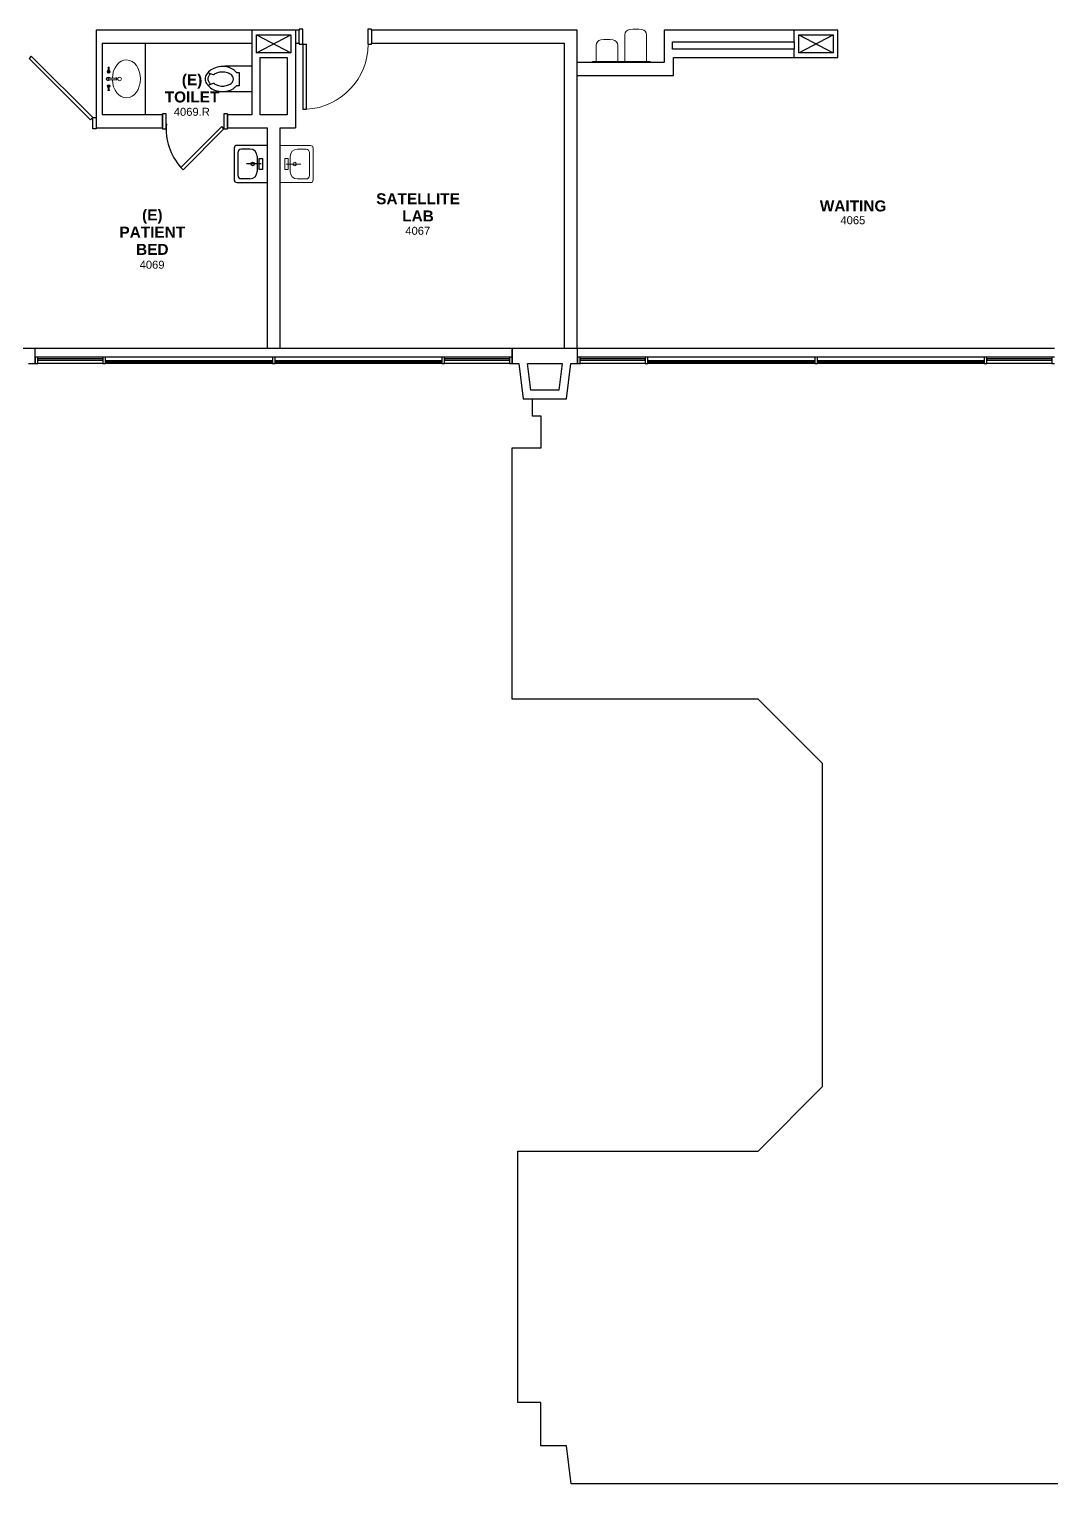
# Model space of a CAD drawing. Header units: inches. Extents: x -3235 to 3296, y 161 to 2924.
# Drawn here: x 1795 to 2361, y 1052 to 1857 of the extents above; entities that cross this region are included whole.
import ezdxf

# ---------------------------------------------------------------- set-up
doc = ezdxf.new("R2010")
doc.units = ezdxf.units.IN
doc.header["$LTSCALE"] = 96
doc.header["$MEASUREMENT"] = 0
doc.layers.add('A-AREA-IDEN', color=4, linetype='CONTINUOUS', lineweight=9)
doc.layers.add('A-DOOR-FRAM', color=1, linetype='CONTINUOUS', lineweight=30)
for name, color, linetype in [('A-DOOR', 2, 'CONTINUOUS'), ('A-FLOR-CASE', 3, 'CONTINUOUS'), ('A-FLOR-PFIX', 2, 'CONTINUOUS'), ('A-GLAZ', 2, 'CONTINUOUS'), ('A-GLAZ-SILL', 1, 'CONTINUOUS'), ('A-ROOF-LEVL-FINE', 1, 'CONTINUOUS'), ('A-SHAFT', 1, 'CONTINUOUS'), ('A-WALL-FULL', 6, 'CONTINUOUS')]:
    doc.layers.add(name, color=color, linetype=linetype)
doc.styles.add('ARIAL', font='arial.ttf')
doc.styles.add('Arial_B', font='arialbd.ttf', dxfattribs={"height": 6.088537})

# ---------------------------------------------------------------- blocks, each defined once
blk = doc.blocks.new('Summit-door-single-wrapped - 36x84-F-4089963-258679-fp04')
at = {"layer": 'A-DOOR', "lineweight": 30}
for p, q in [((12.75, 37.56), (12.75, 1.56)), ((14.75, 37.56), (12.75, 37.56)), ((14.75, 1.56), (14.75, 37.56)), ((14.75, 1.56), (12.75, 1.56))]:
    blk.add_line(p, q, dxfattribs=at)
at = {"layer": 'A-DOOR', "lineweight": 9}
blk.add_arc((14.75, 1.56), 36.14, 93.17253, 180.00158, dxfattribs=at)
at = {"layer": 'A-DOOR-FRAM'}
for p, q in [((-23.25, 1.56), (-23.25, 1.06)), ((-21.25, 1.56), (-23.25, 1.56)), ((-21.25, -6.69), (-21.25, 1.56)), ((16.75, 1.56), (14.75, 1.56)), ((14.75, 1.56), (14.75, -6.69)), ((16.75, 1.06), (16.75, 1.56)), ((-23.25, -6.19), (-23.25, -6.69)), ((-23.25, -6.69), (-21.25, -6.69)), ((14.75, -6.69), (16.75, -6.69)), ((16.75, -6.69), (16.75, -6.19))]:
    blk.add_line(p, q, dxfattribs=at)
blk = doc.blocks.new('cw-countertop-one-side - cw-countertop-one-side-24D-1623090-258679-fp04')
at = {"layer": 'A-FLOR-CASE'}
blk.add_line((-24, -11.5), (15.63, -11.5), dxfattribs=at)

msp = doc.modelspace()

# ---------------------------------------------------------------- linework, layer by layer
at = {"layer": 'A-DOOR'}
for p, q in [((1796.43, 1842.07), (1795.2, 1840.83)), ((1795.2, 1840.83), (1829.14, 1806.89)), ((1830.37, 1808.12), (1796.43, 1842.07)), ((1830.37, 1808.12), (1829.14, 1806.89)), ((1879.14, 1780.49), (1901.76, 1803.11)), ((1903, 1801.87), (1901.76, 1803.11)), ((1903, 1801.87), (1880.37, 1779.25)), ((1880.37, 1779.25), (1879.14, 1780.49))]:
    msp.add_line(p, q, dxfattribs=at)
msp.add_arc((1903, 1801.87), 31.98, 175, 221.86357, dxfattribs=at)
at = {"layer": 'A-FLOR-PFIX', "lineweight": 9}
for p, q in [((2124.83, 1839), (2124.83, 1853.8)), ((2136.83, 1853.8), (2136.83, 1839)), ((2108.83, 1839), (2108.83, 1848.05)), ((2120.83, 1848.05), (2120.83, 1839)), ((1838.84, 1835.69), (1838.88, 1835.58)), ((1838.88, 1835.58), (1838.92, 1835.45)), ((1838.92, 1835.45), (1838.94, 1835.3)), ((1838.94, 1835.3), (1838.96, 1835.15)), ((1838.96, 1835.15), (1838.97, 1834.99)), ((1838.97, 1834.99), (1838.99, 1834.82)), ((1838.99, 1834.82), (1839, 1834.64)), ((1839, 1834.64), (1839.01, 1834.44)), ((1839.01, 1834.44), (1839.01, 1834.2)), ((1839.39, 1834.2), (1839.4, 1834.44)), ((1839.4, 1834.44), (1839.41, 1834.64)), ((1839.41, 1834.64), (1839.42, 1834.82)), ((1839.42, 1834.82), (1839.43, 1834.99)), ((1839.43, 1834.99), (1839.45, 1835.15)), ((1839.45, 1835.15), (1839.47, 1835.3)), ((1839.47, 1835.3), (1839.49, 1835.45)), ((1839.49, 1835.45), (1839.52, 1835.58)), ((1839.52, 1835.58), (1839.57, 1835.69)), ((2106.83, 1838.5), (2106.83, 1839)), ((2106.83, 1839), (2138.83, 1839)), ((2138.83, 1839), (2138.83, 1838.5)), ((1839.01, 1834.23), (1839.02, 1834)), ((1839.02, 1834), (1839.02, 1833.76)), ((1839.2, 1829.84), (1839.99, 1829.84)), ((1839.2, 1829.03), (1839.99, 1829.03)), ((1839.39, 1834), (1839.39, 1834.23)), ((1839.39, 1833.76), (1839.39, 1834)), ((1842.88, 1829.84), (1839.99, 1829.84)), ((1839.99, 1829.03), (1842.88, 1829.03)), ((1842.88, 1829.84), (1843.19, 1829.84)), ((1842.88, 1829.03), (1843.19, 1829.03)), ((1838.88, 1823.3), (1838.83, 1823.18)), ((1838.92, 1823.43), (1838.88, 1823.3)), ((1838.94, 1823.57), (1838.92, 1823.43)), ((1838.96, 1823.72), (1838.94, 1823.57)), ((1838.97, 1823.89), (1838.96, 1823.72)), ((1838.99, 1824.06), (1838.97, 1823.89)), ((1839, 1824.24), (1838.99, 1824.06)), ((1839.01, 1824.43), (1839, 1824.24)), ((1839.02, 1824.87), (1839.01, 1824.64)), ((1839.01, 1824.67), (1839.01, 1824.43)), ((1839.02, 1825.11), (1839.02, 1824.87)), ((1839.39, 1824.87), (1839.39, 1825.11)), ((1839.39, 1824.64), (1839.39, 1824.87)), ((1839.4, 1824.43), (1839.39, 1824.67)), ((1839.41, 1824.24), (1839.4, 1824.43)), ((1839.42, 1824.06), (1839.41, 1824.24)), ((1839.43, 1823.89), (1839.42, 1824.06)), ((1839.45, 1823.72), (1839.43, 1823.89)), ((1839.46, 1823.57), (1839.45, 1823.72)), ((1839.49, 1823.43), (1839.46, 1823.57)), ((1839.52, 1823.3), (1839.49, 1823.43)), ((1839.57, 1823.18), (1839.52, 1823.3)), ((1950.88, 1792.62), (1934.13, 1792.62)), ((1935.13, 1792.62), (1934.13, 1792.62)), ((1939.63, 1778.12), (1939.63, 1786.62)), ((1943.63, 1790.62), (1948.57, 1790.62)), ((1950.38, 1776.12), (1950.38, 1788.82)), ((1952.38, 1773.62), (1952.38, 1791.12)), ((1936.64, 1785.37), (1938.44, 1785.37)), ((1936.64, 1779.37), (1936.64, 1785.37)), ((1938.44, 1779.37), (1936.64, 1779.37)), ((1937.5, 1782.37), (1945.5, 1782.37)), ((1938.44, 1785.37), (1938.44, 1779.37)), ((1934.13, 1772.12), (1950.88, 1772.12)), ((1934.13, 1772.12), (1935.13, 1772.12)), ((1943.63, 1774.12), (1948.38, 1774.12))]:
    msp.add_line(p, q, dxfattribs=at)
at = {"layer": 'A-FLOR-PFIX'}
for p, q in [((1918.37, 1836.44), (1903.5, 1836.44)), ((1894.85, 1832.6), (1897.07, 1831.86)), ((1897.07, 1826.91), (1894.87, 1826.19)), ((1911.66, 1832.89), (1910.11, 1832.89)), ((1911.66, 1825.89), (1911.66, 1832.89)), ((1901.87, 1822.44), (1918.37, 1822.44)), ((1910.11, 1825.89), (1911.66, 1825.89)), ((1871, 1810.12), (1869, 1810.12)), ((1869, 1810.12), (1869, 1801.87)), ((1871, 1801.87), (1871, 1810.12)), ((1905, 1810.12), (1903, 1810.12)), ((1903, 1810.12), (1903, 1801.87)), ((1905, 1801.87), (1905, 1810.12)), ((1830.37, 1801.87), (1830.37, 1808.12)), ((1830.37, 1808.12), (1832.37, 1808.12)), ((1832.37, 1808.12), (1832.37, 1801.87)), ((1832.37, 1801.87), (1830.37, 1801.87)), ((1869, 1801.87), (1871, 1801.87)), ((1903, 1801.87), (1905, 1801.87)), ((1908.63, 1791.16), (1908.63, 1773.66)), ((1926.88, 1792.66), (1910.13, 1792.66)), ((1910.63, 1788.66), (1910.63, 1775.97)), ((1917.38, 1790.66), (1912.63, 1790.66)), ((1921.38, 1786.66), (1921.38, 1778.16)), ((1926.88, 1792.66), (1925.88, 1792.66)), ((1923.5, 1782.41), (1915.5, 1782.41)), ((1922.56, 1779.41), (1922.56, 1785.41)), ((1922.56, 1785.41), (1924.36, 1785.41)), ((1924.36, 1779.41), (1922.56, 1779.41)), ((1924.36, 1785.41), (1924.36, 1779.41)), ((1910.13, 1772.16), (1926.88, 1772.16)), ((1917.38, 1774.16), (1912.43, 1774.16)), ((1925.88, 1772.16), (1926.88, 1772.16))]:
    msp.add_line(p, q, dxfattribs=at)
at = {"layer": 'A-FLOR-PFIX', "lineweight": 9}
for centre, radius in [((1839.2, 1833.44), 0.375), ((1845.27, 1829.44), 1), ((1839.2, 1825.44), 0.375), ((1942.13, 1782.37), 1)]:
    msp.add_circle(centre, radius, dxfattribs=at)
at = {"layer": 'A-FLOR-PFIX'}
msp.add_circle((1918.88, 1782.41), 1, dxfattribs=at)
at = {"layer": 'A-FLOR-PFIX', "lineweight": 9}
for centre, radius, start, end in [((2111.83, 1848.05), 3, 97.57756, 180), ((2114.83, 1825.5), 25.75, 82.42244, 97.57756), ((2117.83, 1848.05), 3, 0, 82.42244), ((2127.83, 1853.8), 3, 97.57756, 180), ((2130.83, 1831.25), 25.75, 82.42244, 97.57756), ((2133.83, 1853.8), 3, 0, 82.42244), ((1839.2, 1825.44), 0.787, 283.91607, 256.08393), ((1839.2, 1833.44), 0.787, 103.91607, 76.08393), ((1839.2, 1829.44), 0.406, 90, 270), ((1839.2, 1829.44), 0.89, 27.14087, 90), ((1839.2, 1829.44), 0.89, 270, 332.85913), ((1843.31, 1829.44), 0.594, 223.29136, 137.02251), ((1843.19, 1829.44), 0.406, 270, 90), ((1943.63, 1786.62), 4, 90, 180), ((1948.38, 1788.62), 2, 0, 90), ((1950.88, 1791.12), 1.5, 0, 90), ((1943.63, 1778.12), 4, 180, 270), ((1948.38, 1776.12), 2, 270, 0), ((1950.88, 1773.62), 1.5, 270, 0)]:
    msp.add_arc(centre, radius, start, end, dxfattribs=at)
at = {"layer": 'A-FLOR-PFIX'}
for centre, radius, start, end in [((1900.24, 1827.51), 8.18, 122.76833, 147.23828), ((1902.21, 1824.45), 11.82, 104.92881, 122.76833), ((1903.5, 1819.6), 16.84, 90, 104.92881), ((1902.16, 1823.89), 12.38, 72.85852, 98.26506), ((1903, 1826.59), 9.56, 53.32779, 72.85852), ((1897.24, 1829.44), 4.62, 147.23828, 180.00004), ((1897.24, 1829.44), 4.62, 179.99996, 212.76152), ((1900.24, 1831.36), 8.18, 212.76152, 226.69026), ((1897.24, 1829.44), 3.12, 147.23841, 180.00003), ((1897.24, 1829.44), 3.12, 179.99997, 212.76168), ((1895, 1833.07), 0.5, 134.32793, 251.75617), ((1900.24, 1827.51), 6.68, 133.68582, 147.23841), ((1900.24, 1831.36), 6.68, 212.76168, 227.24351), ((1897.23, 1832.34), 0.5, 251.75617, 305.51709), ((1897.23, 1826.44), 0.5, 54.48291, 108.24382), ((1901.33, 1826.59), 6.56, 107.14136, 125.51709), ((1901.33, 1832.18), 6.56, 234.48291, 252.85864), ((1902.16, 1823.89), 9.38, 90.00002, 107.14136), ((1902.16, 1823.89), 9.38, 72.85863, 89.99998), ((1903, 1826.59), 6.56, 53.32763, 72.85863), ((1903, 1832.18), 6.56, 287.14137, 306.67237), ((1904.27, 1828.3), 4.43, 38.13523, 53.32763), ((1904.27, 1830.47), 4.43, 306.67237, 321.86477), ((1905.53, 1829.39), 2.76, 323.41905, 36.58095), ((1904.27, 1828.3), 7.43, 38.13522, 53.32779), ((1895.03, 1825.71), 0.5, 108.24382, 223.42586), ((1900.06, 1830.47), 7.43, 223.42584, 233.31189), ((1901.33, 1832.18), 9.56, 233.31538, 252.85836), ((1902.16, 1834.88), 12.38, 252.85836, 263.41408), ((1902.16, 1834.88), 9.38, 252.85864, 269.99998), ((1902.16, 1834.88), 12.38, 263.41413, 287.14136), ((1902.16, 1834.88), 9.38, 270.00002, 287.14137), ((1903, 1832.18), 9.56, 287.14136, 306.67228), ((1904.27, 1830.47), 7.43, 306.67228, 321.86476), ((1910.13, 1791.16), 1.5, 90, 180), ((1912.63, 1788.66), 2, 90, 180), ((1917.38, 1786.66), 4, 0, 90), ((1917.38, 1778.16), 4, 270, 0), ((1910.13, 1773.66), 1.5, 180, 270), ((1912.63, 1776.16), 2, 180, 270)]:
    msp.add_arc(centre, radius, start, end, dxfattribs=at)
at = {"layer": 'A-FLOR-PFIX', "lineweight": 9}
msp.add_ellipse((1849.02, 1829.44), major_axis=(0, 10.5), ratio=0.737968, start_param=1.609473, end_param=7.815305, dxfattribs=at)
for points, knots in [([(1839.2, 1835.92), (1839.15, 1835.92), (1839.04, 1835.91), (1838.91, 1835.87), (1838.82, 1835.83), (1838.8, 1835.81), (1838.79, 1835.8), (1838.79, 1835.79), (1838.79, 1835.78), (1838.79, 1835.78), (1838.79, 1835.77), (1838.79, 1835.76), (1838.8, 1835.75), (1838.81, 1835.73), (1838.83, 1835.71), (1838.84, 1835.69)], [0, 0, 0, 0, 0.166667, 0.333333, 0.5, 0.666667, 0.708333, 0.75, 0.791667, 0.833333, 0.869792, 0.895833, 0.916667, 0.958333, 1, 1, 1, 1]), ([(1839.57, 1835.69), (1839.58, 1835.71), (1839.6, 1835.73), (1839.61, 1835.75), (1839.61, 1835.76), (1839.62, 1835.77), (1839.62, 1835.78), (1839.62, 1835.78), (1839.62, 1835.79), (1839.62, 1835.8), (1839.61, 1835.8), (1839.61, 1835.81), (1839.59, 1835.82), (1839.58, 1835.83), (1839.56, 1835.84), (1839.54, 1835.85), (1839.52, 1835.86), (1839.48, 1835.87), (1839.41, 1835.89), (1839.31, 1835.91), (1839.23, 1835.92), (1839.2, 1835.92)], [0, 0, 0, 0, 0.041667, 0.083333, 0.104167, 0.130208, 0.166667, 0.208333, 0.25, 0.291667, 0.333333, 0.416667, 0.458333, 0.5, 0.541667, 0.583333, 0.625, 0.666667, 0.75, 0.916667, 1, 1, 1, 1]), ([(1839.2, 1830.33), (1839.17, 1830.33), (1839.1, 1830.32), (1838.95, 1830.3), (1838.78, 1830.26), (1838.6, 1830.2), (1838.47, 1830.15), (1838.35, 1830.08), (1838.17, 1829.96), (1838.05, 1829.84), (1837.98, 1829.72), (1837.96, 1829.67), (1837.92, 1829.58), (1837.91, 1829.5), (1837.91, 1829.44)], [0, 0, 0, 0, 0.076923, 0.153846, 0.307692, 0.384615, 0.461538, 0.538462, 0.615385, 0.807692, 0.831731, 0.855769, 0.903846, 1, 1, 1, 1]), ([(1837.91, 1829.44), (1837.91, 1829.39), (1837.92, 1829.3), (1837.96, 1829.2), (1838, 1829.12), (1838.05, 1829.05), (1838.13, 1828.96), (1838.23, 1828.87), (1838.35, 1828.8), (1838.47, 1828.73), (1838.67, 1828.64), (1838.93, 1828.57), (1839.12, 1828.55), (1839.2, 1828.55)], [0, 0, 0, 0, 0.076923, 0.153846, 0.192308, 0.230769, 0.307692, 0.384615, 0.461538, 0.538462, 0.615385, 0.807692, 1, 1, 1, 1]), ([(1838.83, 1823.18), (1838.82, 1823.17), (1838.81, 1823.14), (1838.8, 1823.12), (1838.79, 1823.11), (1838.79, 1823.11), (1838.79, 1823.1), (1838.78, 1823.09), (1838.78, 1823.09), (1838.79, 1823.08), (1838.79, 1823.07), (1838.8, 1823.06), (1838.81, 1823.05), (1838.83, 1823.04), (1838.85, 1823.04), (1838.87, 1823.03), (1838.89, 1823.02), (1838.93, 1823), (1839, 1822.98), (1839.09, 1822.96), (1839.17, 1822.96), (1839.2, 1822.96)], [0, 0, 0, 0, 0.041667, 0.083333, 0.104167, 0.130208, 0.166667, 0.208333, 0.25, 0.291667, 0.333333, 0.416667, 0.458333, 0.5, 0.541667, 0.583333, 0.625, 0.666667, 0.75, 0.916667, 1, 1, 1, 1]), ([(1839.2, 1822.96), (1839.26, 1822.96), (1839.36, 1822.97), (1839.49, 1823.01), (1839.58, 1823.05), (1839.61, 1823.07), (1839.62, 1823.08), (1839.62, 1823.09), (1839.62, 1823.09), (1839.62, 1823.1), (1839.61, 1823.11), (1839.61, 1823.11), (1839.61, 1823.12), (1839.59, 1823.14), (1839.58, 1823.17), (1839.57, 1823.18)], [0, 0, 0, 0, 0.166667, 0.333333, 0.5, 0.666667, 0.708333, 0.75, 0.791667, 0.833333, 0.869792, 0.895833, 0.916667, 0.958333, 1, 1, 1, 1])]:
    msp.add_open_spline(points, degree=3, knots=knots, dxfattribs=at)
at = {"layer": 'A-GLAZ'}
for p, q in [((1800.04, 1675.5), (1798.54, 1675.5)), ((1798.54, 1675.5), (1798.54, 1672.12)), ((1800.04, 1672.12), (1800.04, 1675.5)), ((1836.04, 1674.62), (1800.04, 1674.62)), ((1800.04, 1674.62), (1800.04, 1674)), ((1800.04, 1674), (1836.04, 1674)), ((1836.04, 1674), (1836.04, 1674.62)), ((1929.79, 1673.62), (1837.54, 1673.62)), ((1837.54, 1673.62), (1837.54, 1673)), ((1929.79, 1673), (1929.79, 1673.62)), ((2023.54, 1673.62), (1931.29, 1673.62)), ((1931.29, 1673.62), (1931.29, 1673)), ((2023.54, 1673), (2023.54, 1673.62)), ((2061.04, 1674.62), (2025.04, 1674.62)), ((2025.04, 1674.62), (2025.04, 1674)), ((2025.04, 1674), (2061.04, 1674)), ((2061.04, 1674), (2061.04, 1674.62)), ((2100.06, 1675.5), (2098.56, 1675.5)), ((2098.56, 1675.5), (2098.56, 1672.12)), ((2100.06, 1672.12), (2100.06, 1675.5)), ((2136.06, 1674.62), (2100.06, 1674.62)), ((2100.06, 1674.62), (2100.06, 1674)), ((2100.06, 1674), (2136.06, 1674)), ((2136.06, 1674), (2136.06, 1674.62)), ((2229.81, 1673.62), (2137.56, 1673.62)), ((2137.56, 1673.62), (2137.56, 1673)), ((2229.81, 1673), (2229.81, 1673.62)), ((2323.56, 1673.62), (2231.31, 1673.62)), ((2231.31, 1673.62), (2231.31, 1673)), ((2323.56, 1673), (2323.56, 1673.62)), ((2361.06, 1674.62), (2325.06, 1674.62)), ((2325.06, 1674.62), (2325.06, 1674)), ((2325.06, 1674), (2361.06, 1674)), ((2361.06, 1674), (2361.06, 1674.62)), ((1798.54, 1672.12), (1800.04, 1672.12)), ((1837.54, 1673), (1929.79, 1673)), ((1931.29, 1673), (2023.54, 1673)), ((2098.56, 1672.12), (2100.06, 1672.12)), ((2137.56, 1673), (2229.81, 1673)), ((2231.31, 1673), (2323.56, 1673))]:
    msp.add_line(p, q, dxfattribs=at)
at = {"layer": 'A-GLAZ', "extrusion": (0, 0, -1)}
for p, q in [((1837.54, 1675.5), (1836.04, 1675.5)), ((1836.04, 1675.5), (1836.04, 1672.12)), ((1837.54, 1672.12), (1837.54, 1675.5)), ((1931.29, 1675.5), (1929.79, 1675.5)), ((1929.79, 1675.5), (1929.79, 1672.12)), ((1931.29, 1672.12), (1931.29, 1675.5)), ((2025.04, 1675.5), (2023.54, 1675.5)), ((2023.54, 1675.5), (2023.54, 1672.12)), ((2025.04, 1672.12), (2025.04, 1675.5)), ((2062.54, 1675.5), (2061.04, 1675.5)), ((2061.04, 1675.5), (2061.04, 1672.12)), ((2062.54, 1672.12), (2062.54, 1675.5)), ((2137.56, 1675.5), (2136.06, 1675.5)), ((2136.06, 1675.5), (2136.06, 1672.12)), ((2137.56, 1672.12), (2137.56, 1675.5)), ((2231.31, 1675.5), (2229.81, 1675.5)), ((2229.81, 1675.5), (2229.81, 1672.12)), ((2231.31, 1672.12), (2231.31, 1675.5)), ((2325.06, 1675.5), (2323.56, 1675.5)), ((2323.56, 1675.5), (2323.56, 1672.12)), ((2325.06, 1672.12), (2325.06, 1675.5)), ((2362.56, 1675.5), (2361.06, 1675.5)), ((2361.06, 1675.5), (2361.06, 1672.12)), ((1836.04, 1672.12), (1837.54, 1672.12)), ((1929.79, 1672.12), (1931.29, 1672.12)), ((2023.54, 1672.12), (2025.04, 1672.12)), ((2061.04, 1672.12), (2062.54, 1672.12)), ((2136.06, 1672.12), (2137.56, 1672.12)), ((2229.81, 1672.12), (2231.31, 1672.12)), ((2323.56, 1672.12), (2325.06, 1672.12)), ((2361.06, 1672.12), (2362.56, 1672.12))]:
    msp.add_line(p, q, dxfattribs=at)
at = {"layer": 'A-GLAZ-SILL'}
for p, q in [((1836.04, 1675.5), (1800.04, 1675.5)), ((1929.79, 1675.5), (1837.54, 1675.5)), ((2023.54, 1675.5), (1931.29, 1675.5)), ((2061.04, 1675.5), (2025.04, 1675.5)), ((2136.06, 1675.5), (2100.06, 1675.5)), ((2229.81, 1675.5), (2137.56, 1675.5)), ((2323.56, 1675.5), (2231.31, 1675.5)), ((2361.06, 1675.5), (2325.06, 1675.5)), ((1836.04, 1672.12), (1800.04, 1672.12)), ((1929.79, 1672.12), (1837.54, 1672.12)), ((2023.54, 1672.12), (1931.29, 1672.12)), ((2061.04, 1672.12), (2025.04, 1672.12)), ((2136.06, 1672.12), (2100.06, 1672.12)), ((2229.81, 1672.12), (2137.56, 1672.12)), ((2323.56, 1672.12), (2231.31, 1672.12)), ((2361.06, 1672.12), (2325.06, 1672.12))]:
    msp.add_line(p, q, dxfattribs=at)
at = {"layer": 'A-ROOF-LEVL-FINE'}
msp.add_lwpolyline([(2365.88, 1052.5), (2095.12, 1052.5), (2092.5, 1073.5), (2078.33, 1073.5), (2078.33, 1097.5), (2065.5, 1097.5), (2065.5, 1236.5), (2198.5, 1236.5), (2234.2, 1272.2), (2234.2, 1402.24), (2234.2, 1450.8), (2198.5, 1486.5), (2062.5, 1486.5), (2062.5, 1625.5), (2078.5, 1625.5), (2078.5, 1642.96), (2073.61, 1642.96), (2073.61, 1652.5)], dxfattribs=at)
at = {"layer": 'A-SHAFT'}
for p, q in [((1921, 1843.87), (1940, 1853.87)), ((1921, 1853.87), (1940, 1843.87)), ((2221, 1843.87), (2240, 1853.87)), ((2221, 1853.87), (2240, 1843.87))]:
    msp.add_line(p, q, dxfattribs=at)
at = {"layer": 'A-WALL-FULL'}
for p, q in [((1832.37, 1856.5), (1832.37, 1802.37)), ((1944.62, 1856.5), (1832.37, 1856.5)), ((1918.37, 1856.5), (1918.37, 1809.62)), ((1921, 1853.87), (1940, 1853.87)), ((1921, 1843.87), (1921, 1853.87)), ((1940, 1853.87), (1940, 1843.87)), ((1942.62, 1856.5), (1942.62, 1802.37)), ((1944.62, 1849.25), (1944.62, 1856.5)), ((2025.37, 1856.5), (1984.62, 1856.5)), ((1984.62, 1856.5), (1984.62, 1849.25)), ((2242.62, 1856.5), (2218.37, 1856.5)), ((2221, 1853.87), (2240, 1853.87)), ((2221, 1843.87), (2221, 1853.87)), ((2240, 1853.87), (2240, 1843.87)), ((2242.62, 1841.25), (2242.62, 1856.5)), ((1835.62, 1849.25), (1918.37, 1849.25)), ((1835.62, 1849.25), (1835.62, 1809.62)), ((1940, 1843.87), (1921, 1843.87)), ((1942.62, 1849.25), (1944.62, 1849.25)), ((1984.62, 1849.25), (2025.37, 1849.25)), ((2025.09, 1849.25), (2025.37, 1849.25)), ((2218.37, 1849.87), (2218.37, 1845.87)), ((2240, 1843.87), (2221, 1843.87)), ((1923, 1809.62), (1923, 1841.25)), ((1923, 1841.25), (1938, 1841.25)), ((1938, 1841.25), (1938, 1809.62)), ((2098.5, 1831.25), (2098.5, 1838.5)), ((2218.37, 1841.25), (2242.62, 1841.25)), ((1832.37, 1802.37), (1869, 1802.37)), ((1869, 1809.62), (1835.62, 1809.62)), ((1869, 1802.37), (1869, 1809.62)), ((1918.37, 1809.62), (1905, 1809.62)), ((1905, 1809.62), (1905, 1802.37)), ((1905, 1802.37), (1926.88, 1802.37)), ((1938, 1809.62), (1923, 1809.62)), ((1926.88, 1802.37), (1926.88, 1680.5)), ((1934.13, 1680.5), (1934.13, 1802.37)), ((1934.13, 1802.37), (1942.62, 1802.37)), ((1782.63, 1680.5), (2362.5, 1680.5)), ((1798.54, 1672.12), (1798.54, 1680.5)), ((2062.49, 1675.5), (2062.49, 1680.5)), ((2062.5, 1680.5), (2062.5, 1675.5)), ((2062.54, 1680.5), (2062.54, 1672.12)), ((2098.56, 1672.12), (2098.56, 1680.5)), ((1794.95, 1672.12), (1798.54, 1672.12)), ((2062.54, 1672.12), (2066.05, 1672.12)), ((2066.05, 1672.12), (2068.5, 1652.5)), ((2072.8, 1657.37), (2070.96, 1672.12)), ((2070.96, 1672.12), (2090.04, 1672.12)), ((2090.04, 1672.12), (2088.2, 1657.37)), ((2092.5, 1652.5), (2094.95, 1672.12)), ((2094.95, 1672.12), (2098.56, 1672.12)), ((2088.2, 1657.37), (2072.8, 1657.37)), ((2068.5, 1652.5), (2092.5, 1652.5))]:
    msp.add_line(p, q, dxfattribs=at)
at = {"layer": 'A-WALL-FULL', "lineweight": 30}
for p, q in [((2098.5, 1856.5), (2025.37, 1856.5)), ((2098.5, 1838.5), (2098.5, 1856.5)), ((2218.37, 1856.5), (2146.5, 1856.5)), ((2146.5, 1856.5), (2146.5, 1838.5)), ((2218.37, 1849.87), (2218.37, 1856.5)), ((2025.37, 1849.25), (2091.25, 1849.25)), ((2091.25, 1849.25), (2091.25, 1680.5)), ((2151.13, 1849.87), (2218.37, 1849.87)), ((2151.13, 1845.87), (2151.13, 1849.87)), ((2218.37, 1845.87), (2151.13, 1845.87)), ((2218.37, 1841.25), (2218.37, 1845.87)), ((2146.5, 1838.5), (2098.5, 1838.5)), ((2151.75, 1831.25), (2151.75, 1841.25)), ((2151.75, 1841.25), (2218.37, 1841.25)), ((2098.5, 1680.5), (2098.5, 1831.25)), ((2098.5, 1831.25), (2151.75, 1831.25))]:
    msp.add_line(p, q, dxfattribs=at)

# ---------------------------------------------------------------- block references
at = {"layer": 'A-DOOR', "rotation": 180}
msp.add_blockref('Summit-door-single-wrapped - 36x84-F-4089963-258679-fp04', (1961.37, 1850.31), dxfattribs=at)
at = {"layer": 'A-FLOR-CASE', "rotation": 89.99999999999982}
msp.add_blockref('cw-countertop-one-side - cw-countertop-one-side-24D-1623090-258679-fp04', (1848.12, 1833.62), dxfattribs=at)

# ---------------------------------------------------------------- texts
at = {"layer": 'A-AREA-IDEN', "attachment_point": 2, "line_spacing_factor": 0.938532}
for s, insert, char_height, width, style in [('(E)\\PTOILET', (1885.36, 1832.03), 6.089, 35.136, 'Arial_B'), ('4069.R', (1885.22, 1813.48), 4.426, 23.76, 'ARIAL'), ('4069.R', (1885.22, 1813.48), 4.426, 23.76, 'ARIAL'), ('SATELLITE\\PLAB', (2010.37, 1766.22), 6.089, 53.496, 'Arial_B'), ('WAITING', (2251.08, 1762.26), 6.089, 42.552, 'Arial_B'), ('(E)\\PPATIENT\\PBED', (1863.37, 1757.27), 6.089, 41.976, 'Arial_B'), ('4067', (2010.22, 1747.67), 4.426, 16.416, 'ARIAL'), ('4067', (2010.22, 1747.67), 4.426, 16.416, 'ARIAL'), ('4065', (2250.94, 1753.52), 4.426, 16.416, 'ARIAL'), ('4065', (2250.94, 1753.52), 4.426, 16.416, 'ARIAL'), ('4069', (1863.23, 1728.91), 4.426, 16.416, 'ARIAL'), ('4069', (1863.23, 1728.91), 4.426, 16.416, 'ARIAL')]:
    msp.add_mtext(s, dxfattribs=dict(at, insert=insert, char_height=char_height, width=width, style=style))

doc.saveas('drawing.dxf')
